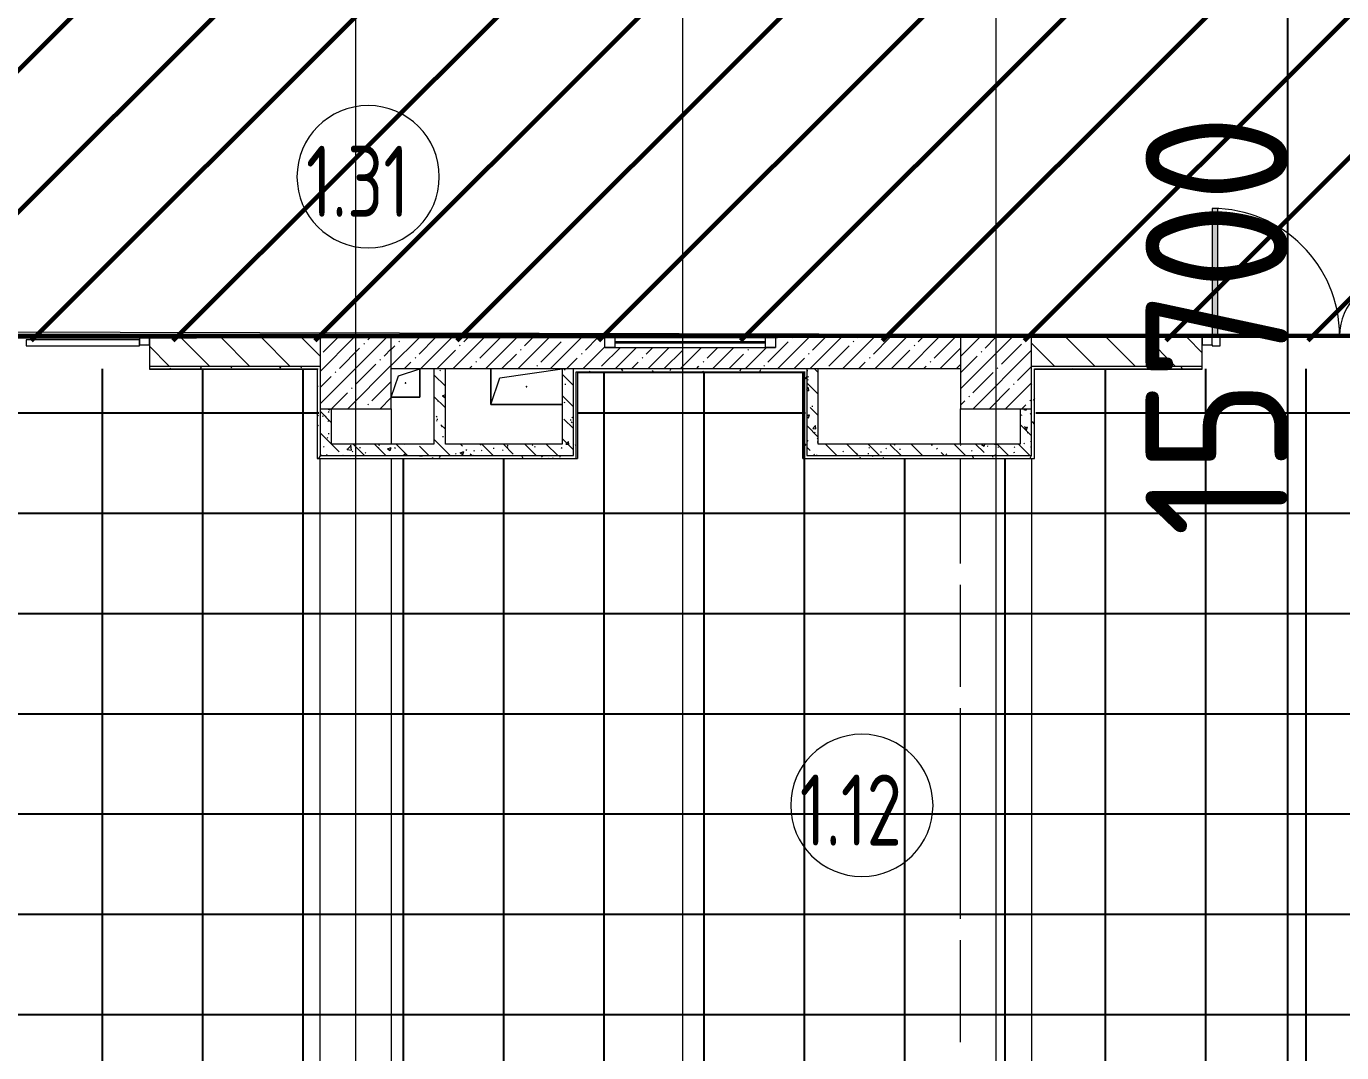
# Model space of a CAD drawing. Header units: millimetres. Extents: x -213911 to 415037, y -3642 to 107391.
# Drawn here: x 49910 to 59154, y 2735 to 9953 of the extents above; entities that cross this region are included whole.
import ezdxf

# ---------------------------------------------------------------- set-up
doc = ezdxf.new("R2010")
doc.units = ezdxf.units.MM
for name, color, linetype, lineweight in [('2)CF1', 5, 'Continuous', 30), ('7.4) Одноур. пот. с утеплителем.', 6, 'Continuous', 50), ('7.5) Окраска потолка с инж комм.', 140, 'Continuous', 60), ('7.5.1) Окраска опуска черная', 140, 'Continuous', 60), ('A-AREA-BNDY', 7, 'Continuous', 5), ('A-AREA-IDEN', 7, 'Continuous', 9), ('A-DETL-GENF', 7, 'Continuous', 9), ('A-FLOR', 7, 'Continuous', 9), ('A-GENM', 7, 'Continuous', 9), ('A-GLAZ', 7, 'Continuous', 9), ('A-GLAZ-1', 7, 'Continuous', 5), ('A-GLAZ-CURT', 7, 'Continuous', 9), ('A-GLAZ-CURT-2', 7, 'Continuous', 20), ('A-GLAZ-CWMG', 7, 'Continuous', 9), ('A-GLAZ-CWMG-1', 7, 'Continuous', 20), ('A-WALL', 7, 'Continuous', 5), ('I-WALL', 7, 'Continuous', 5), ('S-COLS', 7, 'Continuous', 9), ('S-COLS-1', 7, 'Continuous', 5), ('Оси', 7, 'Continuous', 9)]:
    doc.layers.add(name, color=color, linetype=linetype, lineweight=lineweight)
doc.layers.add('3) CF4 монтаж', color=104, linetype='Continuous')
for name, color, linetype, lineweight, true_color in [('A-DOOR-1', 7, 'Continuous', 5, 0xc0c0c0), ('A-WALL-1', 9, 'Continuous', 5, 0x808080), ('A-WALL-FNSH-1', 9, 'Continuous', 5, 0x808080)]:
    doc.layers.add(name, color=color, linetype=linetype, lineweight=lineweight, true_color=true_color)
doc.layers.add('A-FLOR-PATT-1', color=7, linetype='Continuous', lineweight=9, true_color=0xeef6ff, transparency=0.5)
doc.styles.add('ISOCPEUR_4', font='isocpeur.ttf', dxfattribs={"width": 0.9, "height": 1000})
doc.styles.add('СПДС', font='ГОСТ тип А.ttf', dxfattribs={"width": 0.9})
doc.dimstyles.new('ISO-2_0_0_9К_Средний_округл2_1', dxfattribs={"dimscale": 304.8, "dimtxt": 995.981176, "dimasz": 2.46063, "dimexe": 1.968504, "dimexo": 0, "dimgap": 0, "dimtad": 1, "dimdec": 0, "dimrnd": 10, "dimzin": 0, "dimdsep": 46, "dimtxsty": 'ISOCPEUR_4', "dimblk1": 'OBLIQUE', "dimblk2": 'OBLIQUE', "dimsah": 1, "dimcen": 0.09, "dimdle": 1.968504, "dimazin": 0, "dimtfac": 1, "dimtdec": 4, "dimtix": 1, "dimtmove": 0, "dimatfit": 3, "dimfxl": 1, "dimtvp": 1, "dimtolj": 1, "dimtzin": 0, "dimarcsym": 2})
pattern_1 = [(135, (64.7, -136.06), (-141.42136, -141.42136), [])]
pattern_2 = [(135, (64.7, -136.06), (-150.8683, -150.8683), [213.36, -35.56, 7.112, -35.56]), (135, (64.7, 14.71), (-150.8683, -150.8683), []), (50, (64.7, -136.06), (255.0577, -22.3145), [26.67, -293.37]), (355, (64.7, -136.06), (-49.3404, 267.4791), [21.336, -234.696]), (100.451, (85.96, -137.92), (205.7195, 245.1636), [22.666, -249.326]), (46.184, (64.7, -64.94), (379.511, -58.86), [40.005, -440.055]), (96.636, (96.33, -69.85), (332.3634, 346.399), [33.999, -373.989]), (351.184, (64.7, -64.94), (332.367, 346.3953), [32.004, -352.044]), (21, (100.26, -82.72), (212.2602, -143.1711), [26.67, -293.37]), (326, (100.26, -82.72), (86.5224, 257.8632), [21.336, -234.696]), (71.451, (117.95, -94.65), (298.784, 114.6901), [22.666, -249.326]), (37.5, (64.7, -136.06), (4.32385, 118.37751), [6.706, -225.146, 6.706, -231.546, -235.585]), (37.5, (64.7, -136.06), (4.32385, 118.37751), [-470.103, 6.706, -228.879]), (7.5, (64.7, -136.06), (93.54758, 140.2533), [6.706, -129.134, 6.706, -219.812, -89.789]), (7.5, (64.7, -136.06), (93.54758, 140.2533), [-362.356, 6.706, -83.083]), (327.5, (-14.6, -136.06), (189.82734, -8.02019), [6.706, -82.194, 6.706, -270.662, -368.046]), (327.5, (-14.6, -136.06), (189.82734, -8.02019), [-366.268, 6.706, -361.34]), (317.5, (-50.16, -136.06), (207.38114, 35.59764), [6.706, -108.864, 6.706, -177.495, -261.366]), (317.5, (-50.16, -136.06), (207.38114, 35.59764), [-299.771, 6.706, -254.66])]
pattern_3 = [(0, (64.7, -136.06), (243.84, 60.96), [20.117, -162.763, 20.117, -162.763, -975.36]), (0, (64.7, -136.06), (243.84, 60.96), [-365.76, 20.117, -345.643, 20.117, -162.763, -426.72]), (0, (64.7, -136.06), (243.84, 60.96), [-914.4, 20.117, -101.803, 20.117, -284.683]), (120, (156.14, -105.58), (-174.71291, 180.691634), [20.117, -162.763, 20.117, -162.763, -975.36]), (120, (156.14, -105.58), (-174.71291, 180.691634), [-365.76, 20.117, -345.643, 20.117, -162.763, -426.72]), (120, (156.14, -105.58), (-174.71291, 180.691634), [-914.4, 20.117, -101.803, 20.117, -284.683]), (240, (186.62, 16.34), (-69.12709, -241.651634), [20.117, -162.763, 20.117, -162.763, -975.36]), (240, (186.62, 16.34), (-69.12709, -241.651634), [-365.76, 20.117, -345.643, 20.117, -162.763, -426.72]), (240, (186.62, 16.34), (-69.12709, -241.651634), [-914.4, 20.117, -101.803, 20.117, -284.683])]
pattern_4 = [(45, (38804.7, 11553.94), (-498.404, 498.404), [])]

# ---------------------------------------------------------------- blocks, each defined once
blk = doc.blocks.new('BSC_Колонна _Прямоугольная - 500х500-V3-Объем проектирования 1 этажа')
at = {"layer": 'S-COLS-1'}
h = blk.add_hatch(dxfattribs=at)
h.set_pattern_fill('FP_7', color=256, style=0, pattern_type=2)
h.set_pattern_definition([(45, (-52160, -7650), (-114.04925, 114.04925), []), (45, (-52045.95, -7650), (-114.04925, 114.04925), [201.613, -40.323, 6.706, -33.617])])
h.paths.add_polyline_path([(-250, -250), (250, -250), (250, 250), (-250, 250), (-250, 30)])
for p, q in [((250, 250), (-250, 250)), ((-250, 250), (-250, -250)), ((250, -250), (250, 250)), ((-250, -250), (250, -250))]:
    blk.add_line(p, q, dxfattribs=at)
blk = doc.blocks.new('BSC_Колонна _Прямоугольная - 500х500-V38-Объем проектирования 1 этажа')
at = {"layer": 'S-COLS-1'}
h = blk.add_hatch(dxfattribs=at)
h.set_pattern_fill('FP_64', color=256, style=0, pattern_type=2)
h.set_pattern_definition([(45, (-56660, -7650), (-114.04925, 114.04925), []), (45, (-56545.95, -7650), (-114.04925, 114.04925), [201.613, -40.323, 6.706, -33.617])])
h.paths.add_polyline_path([(-250, -250), (250, -250), (250, 250), (-250, 250), (-250, 30)])
for p, q in [((250, 250), (-250, 250)), ((-250, 250), (-250, -250)), ((250, -250), (250, 250)), ((-250, -250), (250, -250))]:
    blk.add_line(p, q, dxfattribs=at)
blk = doc.blocks.new('GM_Отверстие прямоугольное _в плите_ - Отверстие-V118-Объем проектирования 1 этажа')
at = {"layer": 'A-GENM'}
for p, q in [((-250, -125), (-250, 125)), ((-250, 125), (-250, -125)), ((-187.5, 62.5), (250, 125)), ((-250, -125), (-187.5, 62.5)), ((250, -125), (-250, -125)), ((-250, -125), (250, -125))]:
    blk.add_line(p, q, dxfattribs=at)
for start, end in [(360, 180), (180, 360)]:
    blk.add_arc((0, 0), 2.5, start, end, dxfattribs=at)
blk = doc.blocks.new('GM_Отверстие прямоугольное _в плите_ - Отверстие-V194-Объем проектирования 1 этажа')
at = {"layer": 'A-GENM'}
for p, q in [((-50, 50), (100, 100)), ((100, 100), (100, -100)), ((100, -100), (100, 100)), ((-100, -100), (-50, 50)), ((100, -100), (-100, -100)), ((-100, -100), (100, -100))]:
    blk.add_line(p, q, dxfattribs=at)
for start, end in [(360, 180), (180, 360)]:
    blk.add_arc((0, 0), 2.5, start, end, dxfattribs=at)
blk = doc.blocks.new('Прямоугольный импост - 50 x 70 мм-31700031-Объем проектирования 1 этажа')
at = {"layer": 'A-GLAZ-CWMG-1'}
for p, q in [((-70, 35), (0, 35)), ((-70, -35), (-70, 35)), ((0, 35), (0, -35)), ((0, -35), (-70, -35))]:
    blk.add_line(p, q, dxfattribs=at)
blk = doc.blocks.new('Системная панель - Стекло - 40мм-V268-Объем проектирования 1 этажа')
at = {"layer": 'A-GLAZ-CURT-2'}
for p, q in [((397.5, 0), (-397.5, 0)), ((-397.5, 0), (-397.5, -40)), ((397.5, -40), (397.5, 0)), ((-397.5, -40), (397.5, -40))]:
    blk.add_line(p, q, dxfattribs=at)
blk = doc.blocks.new('Прямоугольный импост - 50 x 70 мм-31720914-Объем проектирования 1 этажа')
at = {"layer": 'A-GLAZ-CWMG'}
blk.add_line((24940, 7918), (24145, 7918), dxfattribs=at)
blk = doc.blocks.new('Дверь_Витражная_остекление_ - ДВН_ДАО_Главный вход_1200 в свету-31742133-Объем проектирования 1 этажа')
at = {"layer": 'A-DETL-GENF'}
for p, q in [((-607.5, 925), (-647.5, 925)), ((-647.5, 925), (-647.5, 35)), ((-607.5, 30), (-607.5, 925)), ((647.5, 430), (607.5, 430)), ((607.5, 430), (607.5, 30)), ((647.5, 35), (647.5, 430)), ((-647.5, 30), (-607.5, 30)), ((-592.5, 30), (-647.5, 30)), ((-592.5, -40), (-592.5, 30)), ((592.5, -40), (592.5, 30)), ((592.5, 30), (647.5, 30)), ((607.5, 30), (647.5, 30)), ((-647.5, -35), (-647.5, -40)), ((-647.5, -40), (-592.5, -40)), ((647.5, -40), (592.5, -40)), ((647.5, -35), (647.5, -40))]:
    blk.add_line(p, q, dxfattribs=at)
at = {"layer": 'A-DOOR-1'}
for p, q in [((-647.5, 925), (-647.5, 35)), ((647.5, 430), (647.5, 35))]:
    blk.add_line(p, q, dxfattribs=at)
for centre, radius, start, end in [((-647.5, 30), 895, 360, 90), ((647.5, 30), 400, 90, 180)]:
    blk.add_arc(centre, radius, start, end, dxfattribs=at)
blk = doc.blocks.new('Прямоугольный импост - 50 x 70 мм-V265-Объем проектирования 1 этажа')
at = {"layer": 'A-GLAZ-CWMG-1'}
for p, q in [((0, 35), (-70, 35)), ((-70, 35), (-70, -35)), ((0, -35), (0, 35)), ((-70, -35), (0, -35))]:
    blk.add_line(p, q, dxfattribs=at)
blk = doc.blocks.new('120_Окно_СКБ_1Ст - 120_Окно_СКБ_1Ст 400х1200 EI30-24228621-Объем проектирования 1 этажа')
at = {"layer": 'A-GLAZ'}
for p, q in [((-600, 40), (-600, 110)), ((-600, 110), (-530, 110)), ((-530, 110), (-530, 40)), ((530, 40), (530, 110)), ((530, 110), (600, 110)), ((600, 110), (600, 40)), ((-530, 40), (-600, 40)), ((600, 40), (530, 40))]:
    blk.add_line(p, q, dxfattribs=at)
at = {"layer": 'A-GLAZ-1'}
for p, q in [((600, 110), (-600, 110)), ((-600, 40), (600, 40)), ((530, 80), (-530, 80)), ((530, 70), (-530, 70))]:
    blk.add_line(p, q, dxfattribs=at)
blk = doc.blocks.new('Марка_Помещения - Номер-25198446-Объем проектирования 1 этажа')
at = {"layer": 'A-AREA-IDEN'}
for start, end in [(360, 180), (180, 360)]:
    blk.add_arc((0, 0), 2.5, start, end, dxfattribs=at)
blk = doc.blocks.new('_Oblique')
at = {"color": 0, "linetype": 'ByBlock', "lineweight": -2}
blk.add_line((-0.5, -0.5), (0.5, 0.5), dxfattribs=at)
blk = doc.blocks.new('*D2170')
at = {"layer": '7.4) Одноур. пот. с утеплителем.', "color": 0, "lineweight": -2, "transparency": 16777216}
for p, q in [((58775.3, -600), (58775.3, 16295.7)), ((57386.7, 15695.7), (59375.3, 15695.7)), ((57386.7, 0), (59375.3, 0))]:
    blk.add_line(p, q, dxfattribs=at)
at = {"layer": 'Defpoints', "color": 0, "transparency": 16777216}
for p in [(57386.7, 15695.7), (58775.3, 15695.7), (57386.7, 0)]:
    blk.add_point(p, dxfattribs=at)
at = {"layer": '7.4) Одноур. пот. с утеплителем.', "color": 0, "lineweight": -2, "transparency": 16777216, "xscale": 750, "yscale": 750, "zscale": 750}
for p, rotation in [((58775.3, 15695.7), 90), ((58775.3, 0), 270)]:
    blk.add_blockref('_Oblique', p, dxfattribs=dict(at, rotation=rotation))
at = {"layer": '7.4) Одноур. пот. с утеплителем.', "color": 0, "lineweight": 25, "transparency": 16777216, "insert": (58275.3, 7847.9), "char_height": 1000, "attachment_point": 5, "rotation": 90, "style": 'ISOCPEUR_4'}
blk.add_mtext('\\A1;15700', dxfattribs=at)

msp = doc.modelspace()

# ---------------------------------------------------------------- hatches: boundary and pattern name
at = {"layer": '2)CF1'}
h = msp.add_hatch(dxfattribs=at)
h.set_pattern_fill('ANSI31', color=256, scale=222)
h.set_pattern_definition(pattern_4)
h.paths.add_polyline_path([(75478.4, 7743.3), (42465.7, 7743.3), (42465.7, 10742.9), (75478.4, 10742.9)])
at = {"layer": '3) CF4 монтаж'}
h = msp.add_hatch(dxfattribs=at)
h.set_pattern_fill('ANSI37', color=256, scale=222, angle=45, style=0)
h.set_pattern_definition([(90, (-15810.7, -49154.7), (-704.85, 0), []), (180, (-15810.7, -49154.7), (-6e-14, -704.85), [])])
h.paths.add_polyline_path([(62905.6, 4.8), (65464.7, 4.8), (65464.7, 7524.8), (62284.7, 7524.8), (62284.7, 6914.8), (60964.7, 6914.8), (60964.7, 7544.8), (57004.7, 7544.8), (57004.7, 6914.8), (55384.7, 6914.8), (55384.7, 7524.8), (53784.7, 7524.8), (53784.7, 6914.8), (51964.7, 6914.8), (51964.7, 7544.8), (48004.7, 7544.8), (48004.7, 7244.8), (47724.7, 7244.8), (47724.7, 684.8), (48004.7, 684.8), (48004.7, 4.8), (51926.2, 4.8), (51926.2, 364.8), (52854.7, 364.8), (52854.7, 4.8), (56464.7, 4.8), (56464.7, 364.8), (57254.7, 364.8), (57254.7, 4.8), (60964.7, 4.8), (60964.7, 364.8), (61704.7, 364.8), (61704.7, 4.8)])
h.paths.add_polyline_path([(56589.9, 1882.9), (56491.2, 1882.9), (56491.2, 2282.9), (57491.2, 2282.9), (57491.2, 1882.9), (57196.8, 1882.9)])
at = {"layer": '7.5) Окраска потолка с инж комм.'}
h = msp.add_hatch(dxfattribs=at)
h.set_pattern_fill('ANSI31', color=256, scale=222)
h.set_pattern_definition(pattern_4)
h.paths.add_polyline_path([(75478.4, 7743.3), (42465.7, 7743.3), (42465.7, 10742.9), (75478.4, 10742.9)])
at = {"layer": 'A-FLOR-PATT-1'}
h = msp.add_hatch(color=256, dxfattribs=at)
h.paths.add_polyline_path([(58284.7, 7783.9), (58284.7, 8671.9), (58244.7, 8671.9), (58244.7, 7783.9)])
h.paths.add_polyline_path([(59499.7, 7783.9), (59539.7, 7783.9), (59539.7, 8176.9), (59499.7, 8176.9), (59499.7, 7787.5)])
h.paths.add_polyline_path([(40739.7, 7783.9), (40739.7, 8124.6), (40729.7, 8122.5), (40729.7, 7783.9)])
h.paths.add_polyline_path([(39484.7, 7783.9), (39484.7, 8663.9), (39514.7, 8663.9), (39514.7, 8671.9), (39474.7, 8671.9), (39474.7, 7783.9)])
h.paths.add_polyline_path([(38584.7, 7883.9), (38601.7, 7883.9), (38601.7, 7928.9), (38584.7, 7928.9)])
h.paths.add_polyline_path([(40729.7, 8172.8), (40769.7, 8176.9), (40729.7, 8176.9)])
h.paths.add_polyline_path([(49599.7, 8173.6), (49639.7, 8176.9), (49599.7, 8176.9)])
h.paths.add_polyline_path([(48384.7, 8661.7), (48384.7, 8671.9), (48344.7, 8671.9), (48344.7, 8663.9)])
h.paths.add_polyline_path([(75031.2, 9293.9), (75524.7, 9293.9), (75524.7, 9338.9), (74654.7, 9338.9), (74654.7, 9293.9), (74665, 9293.9)])
h.paths.add_polyline_path([(38584.7, 9873.9), (38600.9, 9873.9), (38600.9, 9918.9), (38584.7, 9918.9)])
h.paths.add_polyline_path([(75380.8, 10608.9), (75524.7, 10608.9), (75524.7, 10653.9), (75164.7, 10653.9), (75164.7, 10608.9)])
h = msp.add_hatch(color=256, dxfattribs=at)
h.paths.add_polyline_path([(59499.7, 7776.9), (59539.7, 7776.9), (59539.7, 7783.9), (59499.7, 7781.9)])
h.paths.add_polyline_path([(58244.7, 7776.9), (58284.7, 7776.9), (58284.7, 7783.9), (58244.7, 7781.9), (58244.7, 7777.2)])
h.paths.add_polyline_path([(49599.7, 7776.9), (49639.7, 7776.9), (49639.7, 7783.9), (49599.7, 7781.9)])
h.paths.add_polyline_path([(48384.7, 7776.9), (48384.7, 7783.9), (48344.7, 7781.9), (48344.7, 7776.9)])
at = {"layer": 'I-WALL'}
h = msp.add_hatch(dxfattribs=at)
h.set_pattern_fill('FP_191', color=256, style=0, pattern_type=2)
h.set_pattern_definition(pattern_3)
h.paths.add_polyline_path([(75027.2, 7763.9), (75524.7, 7763.9), (75523.7, 7783.9), (73794.7, 7783.9), (73794.7, 7771.9), (73824.7, 7771.9), (73824.7, 7763.9), (74012.2, 7763.9)])
h.paths.add_polyline_path([(72189.1, 7763.9), (72314.7, 7763.9), (72314.7, 7771.9), (72344.7, 7771.9), (72344.7, 7783.9), (71724.7, 7783.9), (71724.7, 7771.9), (71754.7, 7771.9), (71754.7, 7763.9), (72144.7, 7763.9)])
h.paths.add_polyline_path([(70384.7, 7763.9), (70744.7, 7763.9), (70744.7, 7771.9), (70774.7, 7771.9), (70774.7, 7783.9), (69424.7, 7783.9), (69424.7, 7771.9), (69454.7, 7771.9), (69454.7, 7763.9), (70084.7, 7763.9)])
h.paths.add_polyline_path([(67899.7, 7763.9), (68294.7, 7763.9), (68294.7, 7771.9), (68324.7, 7771.9), (68324.7, 7783.9), (66924.7, 7783.9), (66924.7, 7771.9), (66954.7, 7771.9), (66954.7, 7763.9), (67823, 7763.9)])
h.paths.add_polyline_path([(60674.7, 7763.9), (65944.7, 7763.9), (65944.7, 7771.9), (65974.7, 7771.9), (65974.7, 7783.9), (60674.7, 7783.9)])
h.paths.add_polyline_path([(57507.7, 7763.9), (58174.7, 7763.9), (58174.7, 7783.9), (50774.7, 7783.9), (50774.7, 7763.9), (57244.7, 7763.9)])
h.paths.add_polyline_path([(47974.7, 7763.9), (48274.7, 7763.9), (48274.7, 7783.9), (41904.7, 7783.9), (41904.7, 7763.9), (47474.7, 7763.9)])
h.paths.add_polyline_path([(39104.7, 7763.9), (39404.7, 7763.9), (39404.7, 7783.9), (38825.7, 7783.9), (38824.7, 7763.9), (38940.1, 7763.9)])
h = msp.add_hatch(dxfattribs=at)
h.set_pattern_fill('FP_23', color=256, style=0, pattern_type=2)
h.set_pattern_definition(pattern_1)
h.paths.add_polyline_path([(51954.7, 7563.9), (51974.7, 7563.9), (51974.7, 7763.9), (50774.7, 7763.9), (50774.7, 7563.9), (51318.5, 7563.9)])
h.paths.add_polyline_path([(48274.7, 7563.9), (48274.7, 7763.9), (47974.7, 7763.9), (47974.7, 7563.9), (48223.9, 7563.9)])
h = msp.add_hatch(dxfattribs=at)
h.set_pattern_fill('FP_1', color=256, style=0, pattern_type=2)
h.set_pattern_definition([(45, (64.7, -136.06), (-114.04925, 114.04925), []), (45, (178.75, -136.06), (-114.04925, 114.04925), [201.612, -40.322, 6.706, -33.617])])
h.paths.add_polyline_path([(52474.7, 7543.9), (56474.7, 7543.9), (56474.7, 7763.9), (55174.7, 7763.9), (55174.7, 7693.9), (53974.7, 7693.9), (53974.7, 7763.9), (52474.7, 7763.9)])
h = msp.add_hatch(dxfattribs=at)
h.set_pattern_fill('FP_23', color=256, style=0, pattern_type=2)
h.set_pattern_definition(pattern_1)
h.paths.add_polyline_path([(60954.7, 7563.9), (60974.7, 7563.9), (60974.7, 7763.9), (60674.7, 7763.9), (60674.7, 7563.9)])
h.paths.add_polyline_path([(57244.7, 7563.9), (58174.7, 7563.9), (58174.7, 7763.9), (56974.7, 7763.9), (56974.7, 7563.9), (57048.3, 7563.9)])
h = msp.add_hatch(dxfattribs=at)
h.set_pattern_fill('FP_191', color=256, style=0, pattern_type=2)
h.set_pattern_definition(pattern_3)
h.paths.add_polyline_path([(51958.4, 7543.9), (51974.7, 7543.9), (51974.7, 7563.9), (50774.7, 7563.9), (50774.7, 7543.9), (51954.7, 7543.9)])
h.paths.add_polyline_path([(48274.7, 7543.9), (48274.7, 7563.9), (47994.7, 7563.9), (47994.8, 7543.9), (48223.9, 7543.9)])
h = msp.add_hatch(dxfattribs=at)
h.set_pattern_fill('FP_191', color=256, style=0, pattern_type=2)
h.set_pattern_definition(pattern_3)
h.paths.add_polyline_path([(51954.7, 6913.9), (51974.7, 6913.9), (51974.7, 7543.9), (51954.7, 7542.9)])
h = msp.add_hatch(dxfattribs=at)
h.set_pattern_fill('FP_41', color=256, style=0, pattern_type=2)
h.set_pattern_definition(pattern_2)
h.paths.add_polyline_path([(52844.7, 7013.9), (52854.7, 7013.9), (52854.7, 7543.9), (52774.7, 7543.9), (52774.7, 7013.9)])
h = msp.add_hatch(dxfattribs=at)
h.set_pattern_fill('FP_41', color=256, style=0, pattern_type=2)
h.set_pattern_definition(pattern_2)
h.paths.add_polyline_path([(53674.7, 7013.9), (53754.7, 7013.9), (53754.7, 7543.9), (53674.7, 7543.9), (53674.7, 7276.5)])
h = msp.add_hatch(dxfattribs=at)
h.set_pattern_fill('FP_191', color=256, style=0, pattern_type=2)
h.set_pattern_definition(pattern_3)
h.paths.add_polyline_path([(53754.7, 6933.9), (53774.7, 6934.2), (53774.7, 7543.9), (53754.7, 7543.9), (53754.7, 7013.9)])
h = msp.add_hatch(dxfattribs=at)
h.set_pattern_fill('FP_191', color=256, style=0, pattern_type=2)
h.set_pattern_definition(pattern_3)
h.paths.add_polyline_path([(55366.7, 7523.9), (55394.7, 7523.9), (55394.7, 7543.9), (53774.7, 7543.9), (53774.7, 7523.9), (55296.5, 7523.9)])
h = msp.add_hatch(dxfattribs=at)
h.set_pattern_fill('FP_191', color=256, style=0, pattern_type=2)
h.set_pattern_definition(pattern_3)
h.paths.add_polyline_path([(55374.7, 6913.9), (55394.7, 6913.9), (55394.7, 7523.9), (55374.7, 7523.9), (55374.7, 6933.9)])
h = msp.add_hatch(dxfattribs=at)
h.set_pattern_fill('FP_41', color=256, style=0, pattern_type=2)
h.set_pattern_definition(pattern_2)
h.paths.add_polyline_path([(55474.7, 6933.9), (55474.7, 7543.9), (55394.7, 7543.9), (55394.7, 6933.9), (55444.6, 6933.9)])
h = msp.add_hatch(dxfattribs=at)
h.set_pattern_fill('FP_191', color=256, style=0, pattern_type=2)
h.set_pattern_definition(pattern_3)
h.paths.add_polyline_path([(56994.7, 6933.9), (56994.7, 7563.9), (56974.7, 7563.9), (56974.7, 6933.9)])
h = msp.add_hatch(dxfattribs=at)
h.set_pattern_fill('FP_191', color=256, style=0, pattern_type=2)
h.set_pattern_definition(pattern_3)
h.paths.add_polyline_path([(60974.7, 7563.9), (60674.7, 7563.9), (60674.7, 7543.9), (60954.7, 7544.9)])
h.paths.add_polyline_path([(60954.7, 7543.9), (60974.7, 7543.9), (60974.7, 7563.9)])
h.paths.add_polyline_path([(57046.6, 7543.9), (58174.7, 7543.9), (58174.7, 7563.9), (56994.7, 7563.9), (56995.7, 7543.9)])
h = msp.add_hatch(dxfattribs=at)
h.set_pattern_fill('FP_41', color=256, style=0, pattern_type=2)
h.set_pattern_definition(pattern_2)
h.paths.add_polyline_path([(52054.7, 6933.9), (52054.7, 7263.9), (51974.7, 7263.9), (51974.7, 6933.9)])
h = msp.add_hatch(dxfattribs=at)
h.set_pattern_fill('FP_41', color=256, style=0, pattern_type=2)
h.set_pattern_definition(pattern_2)
h.paths.add_polyline_path([(56968, 7013.9), (56974.7, 7013.9), (56974.7, 7263.9), (56894.7, 7263.9), (56894.7, 7013.9), (56956.8, 7013.9)])
h = msp.add_hatch(dxfattribs=at)
h.set_pattern_fill('FP_191', color=256, style=0, pattern_type=2)
h.set_pattern_definition(pattern_3)
h.paths.add_polyline_path([(53754.7, 6913.9), (53774.7, 6913.9), (53774.7, 6933.9), (51974.7, 6933.9), (51974.7, 6913.9), (53381.5, 6913.9)])
h = msp.add_hatch(dxfattribs=at)
h.set_pattern_fill('FP_41', color=256, style=0, pattern_type=2)
h.set_pattern_definition(pattern_2)
h.paths.add_polyline_path([(53754.7, 6933.9), (53754.7, 7013.9), (52054.7, 7013.9), (52054.7, 6933.9), (53381.5, 6933.9)])
h = msp.add_hatch(dxfattribs=at)
h.set_pattern_fill('FP_191', color=256, style=0, pattern_type=2)
h.set_pattern_definition(pattern_3)
h.paths.add_polyline_path([(56454.7, 6913.9), (56901.4, 6913.9), (56903, 6916.7), (56907.9, 6913.9), (56994.7, 6913.9), (56994.7, 6933.9), (55394.7, 6933.9), (55394.7, 6913.9), (56202.9, 6913.9)])
h = msp.add_hatch(dxfattribs=at)
h.set_pattern_fill('FP_41', color=256, style=0, pattern_type=2)
h.set_pattern_definition(pattern_2)
h.paths.add_polyline_path([(56202.9, 6933.9), (56974.7, 6933.9), (56974.7, 7013.9), (55474.7, 7013.9), (55474.7, 6933.9)])

# ---------------------------------------------------------------- linework, layer by layer
msp.add_lwpolyline([(58174.7, 7785.2), (59574.7, 7781.9)])
at = {"layer": '7.5) Окраска потолка с инж комм.'}
msp.add_lwpolyline([(51717.2, 11530.5), (51715.4, 10763.9), (75604.7, 10673.9), (75604.7, 7784.9), (38854.7, 7763.9), (38785.8, 10093.9)], dxfattribs=at)
at = {"layer": '7.5.1) Окраска опуска черная'}
msp.add_lwpolyline([(51717.2, 11530.5), (51715.4, 10763.9), (75604.7, 10673.9), (75604.7, 7784.9), (38854.7, 7763.9), (38785.8, 10093.9)], dxfattribs=at)
at = {"layer": 'A-AREA-BNDY', "flags": 128}
msp.add_lwpolyline([(38780.5, 7829.5), (65299.4, 7767.2), (65929.4, 7765.7)], dxfattribs=at)
at = {"layer": 'A-FLOR'}
for p, q in [((66834.7, 7783.9), (38825.7, 7783.9)), ((50774.7, 7711.9), (50774.7, 7543.9)), ((58174.7, 7543.9), (58174.7, 7711.9)), ((50774.7, 7543.9), (51954.7, 7543.9)), ((51954.7, 7542.9), (51954.7, 6913.9)), ((56994.7, 6913.9), (56994.7, 7543.9)), ((56995.7, 7543.9), (58174.7, 7543.9)), ((52054.7, 7263.9), (52474.7, 7263.9)), ((52474.7, 7263.9), (52474.7, 7013.9)), ((56474.7, 7013.9), (56474.7, 7263.9)), ((56474.7, 7263.9), (56894.7, 7263.9)), ((51954.7, 6913.9), (53774.7, 6913.9)), ((51974.7, 363.9), (51974.7, 6913.9)), ((52474.7, 6913.9), (52474.7, 363.9)), ((55374.7, 6913.9), (56901.4, 6913.9)), ((56474.7, 6175), (56474.7, 6913.9)), ((56907.9, 6913.9), (56994.7, 6913.9)), ((56974.7, 6913.9), (56974.7, 363.9)), ((56474.7, 5308.7), (56474.7, 6025.1)), ((56474.7, 3675.7), (56474.7, 5158.7)), ((56474.7, 2810.4), (56474.7, 3525.7))]:
    msp.add_line(p, q, dxfattribs=at)
at = {"layer": 'A-WALL'}
for p, q in [((51954.7, 7542.9), (51953.7, 7542.9)), ((51954.7, 7543.9), (51954.7, 7542.9))]:
    msp.add_line(p, q, dxfattribs=at)
at = {"layer": 'A-WALL-1'}
for p, q in [((50774.7, 7783.9), (50774.7, 7711.9)), ((58174.7, 7711.9), (58174.7, 7783.9)), ((51974.7, 7763.9), (50774.7, 7763.9)), ((53974.7, 7763.9), (52474.7, 7763.9)), ((56474.7, 7763.9), (55174.7, 7763.9)), ((58174.7, 7763.9), (56974.7, 7763.9)), ((50774.7, 7563.9), (51974.7, 7563.9)), ((56474.7, 7543.9), (52474.7, 7543.9)), ((52774.7, 7543.9), (52774.7, 7013.9)), ((52854.7, 7013.9), (52854.7, 7543.9)), ((53674.7, 7543.9), (53674.7, 7013.9)), ((53754.7, 6933.9), (53754.7, 7543.9)), ((55394.7, 7543.9), (55394.7, 6933.9)), ((55474.7, 7013.9), (55474.7, 7543.9)), ((56974.7, 7563.9), (58174.7, 7563.9)), ((56994.7, 7543.9), (56995.7, 7543.9)), ((51974.7, 7263.9), (51974.7, 6933.9)), ((52054.7, 7013.9), (52054.7, 7263.9)), ((56894.7, 7263.9), (56894.7, 7013.9)), ((56974.7, 6933.9), (56974.7, 7263.9)), ((51974.7, 6933.9), (53754.7, 6933.9)), ((52774.7, 7013.9), (52054.7, 7013.9)), ((53674.7, 7013.9), (52854.7, 7013.9)), ((55394.7, 6933.9), (56974.7, 6933.9)), ((56894.7, 7013.9), (55474.7, 7013.9)), ((56901.4, 6913.9), (56907.9, 6913.9))]:
    msp.add_line(p, q, dxfattribs=at)
at = {"layer": 'A-WALL-FNSH-1'}
for p, q in [((65974.7, 7784.9), (38825.7, 7784.9)), ((50774.7, 7543.9), (50774.7, 7542.9)), ((50774.7, 7542.9), (51953.7, 7542.9)), ((51953.7, 7542.9), (51953.7, 6912.9)), ((56995.7, 6912.9), (56995.7, 7543.9)), ((56995.7, 7542.9), (58174.7, 7542.9)), ((58174.7, 7542.9), (58174.7, 7543.9)), ((51953.7, 6912.9), (53782.7, 6912.9)), ((53782.7, 6912.9), (53782.7, 6913.9)), ((55366.7, 6913.9), (55366.7, 6912.9)), ((55366.7, 6912.9), (56995.7, 6912.9))]:
    msp.add_line(p, q, dxfattribs=at)
at = {"layer": 'I-WALL'}
for p, q in [((53774.7, 7523.9), (55374.7, 7523.9)), ((53774.7, 6913.9), (53774.7, 7523.9)), ((55366.7, 7515.9), (53782.7, 7515.9)), ((53782.7, 7515.9), (53782.7, 6913.9)), ((55366.7, 6913.9), (55366.7, 7515.9)), ((55374.7, 7523.9), (55374.7, 6913.9)), ((53774.7, 6913.9), (53775.7, 6913.9))]:
    msp.add_line(p, q, dxfattribs=at)
at = {"layer": 'Оси'}
for points in [[(52224.7, -2042.3), (52224.7, 2957.7), (52224.7, 22262), (52224.7, 27262)], [(54524.7, -2042.3), (54524.7, 2957.7), (54524.7, 22262), (54524.7, 27262)], [(56724.7, -2042.3), (56724.7, 2957.7), (56724.7, 22262), (56724.7, 27262)]]:
    msp.add_lwpolyline(points, dxfattribs=at)

# ---------------------------------------------------------------- block references
at = {"layer": 'A-AREA-IDEN', "xscale": 199.9999999999999, "yscale": 199.9999999999999, "zscale": 199.9999999999999}
for p in [(52312, 8895.2), (55782, 4474.4)]:
    msp.add_blockref('Марка_Помещения - Номер-25198446-Объем проектирования 1 этажа', p, dxfattribs=at)
at = {"layer": 'A-DOOR-1'}
msp.add_blockref('Дверь_Витражная_остекление_ - ДВН_ДАО_Главный вход_1200 в свету-31742133-Объем проектирования 1 этажа', (58892.2, 7746.9), dxfattribs=at)
at = {"layer": 'A-GENM'}
for name, p in [('GM_Отверстие прямоугольное _в плите_ - Отверстие-V194-Объем проектирования 1 этажа', (52574.7, 7443.9)), ('GM_Отверстие прямоугольное _в плите_ - Отверстие-V118-Объем проектирования 1 этажа', (53424.7, 7418.9))]:
    msp.add_blockref(name, p, dxfattribs=at)
at = {"layer": 'A-GLAZ', "color": 3}
msp.add_blockref('120_Окно_СКБ_1Ст - 120_Окно_СКБ_1Ст 400х1200 EI30-24228621-Объем проектирования 1 этажа', (54574.7, 7653.9), dxfattribs=at)
at = {"layer": 'A-GLAZ-CURT'}
msp.add_blockref('Системная панель - Стекло - 40мм-V268-Объем проектирования 1 этажа', (50307.2, 7746.9), dxfattribs=at)
at = {"layer": 'A-GLAZ-CWMG'}
msp.add_blockref('Прямоугольный импост - 50 x 70 мм-31720914-Объем проектирования 1 этажа', (25764.7, -136.1), dxfattribs=at)
at = {"layer": 'A-GLAZ-CWMG', "extrusion": (0, 0, -1), "rotation": 180}
msp.add_blockref('Прямоугольный импост - 50 x 70 мм-31700031-Объем проектирования 1 этажа', (-50774.7, 7746.9), dxfattribs=at)
at = {"layer": 'A-GLAZ-CWMG', "rotation": 180}
msp.add_blockref('Прямоугольный импост - 50 x 70 мм-V265-Объем проектирования 1 этажа', (58174.7, 7746.9), dxfattribs=at)
at = {"layer": 'S-COLS'}
for name, p in [('BSC_Колонна _Прямоугольная - 500х500-V3-Объем проектирования 1 этажа', (52224.7, 7513.9)), ('BSC_Колонна _Прямоугольная - 500х500-V38-Объем проектирования 1 этажа', (56724.7, 7513.9))]:
    msp.add_blockref(name, p, dxfattribs=at)

# ---------------------------------------------------------------- texts
at = {"layer": 'A-AREA-IDEN', "char_height": 500, "width": 1096.708, "attachment_point": 1, "style": 'СПДС'}
for s, insert in [('1.31', (51875.9, 9112.4)), ('1.12', (55345.9, 4691.5))]:
    msp.add_mtext(s, dxfattribs=dict(at, insert=insert))

# ---------------------------------------------------------------- dimensions: what is measured, and where the dimension line sits
at = {"layer": '7.4) Одноур. пот. с утеплителем.', "color": 18, "lineweight": 25, "true_color": 0x000000}
dim = msp.add_linear_dim(base=(58775.3, 15695.7), p1=(57386.7, 0), p2=(57386.7, 15695.7), angle=90, dimstyle='ISO-2_0_0_9К_Средний_округл2_1', override={"dimpost": '<>'}, dxfattribs=at)
dim.commit()
dim.dimension.update_dxf_attribs({"geometry": '*D2170', "text_midpoint": (58275.3, 7847.9)})

doc.saveas('drawing.dxf')
